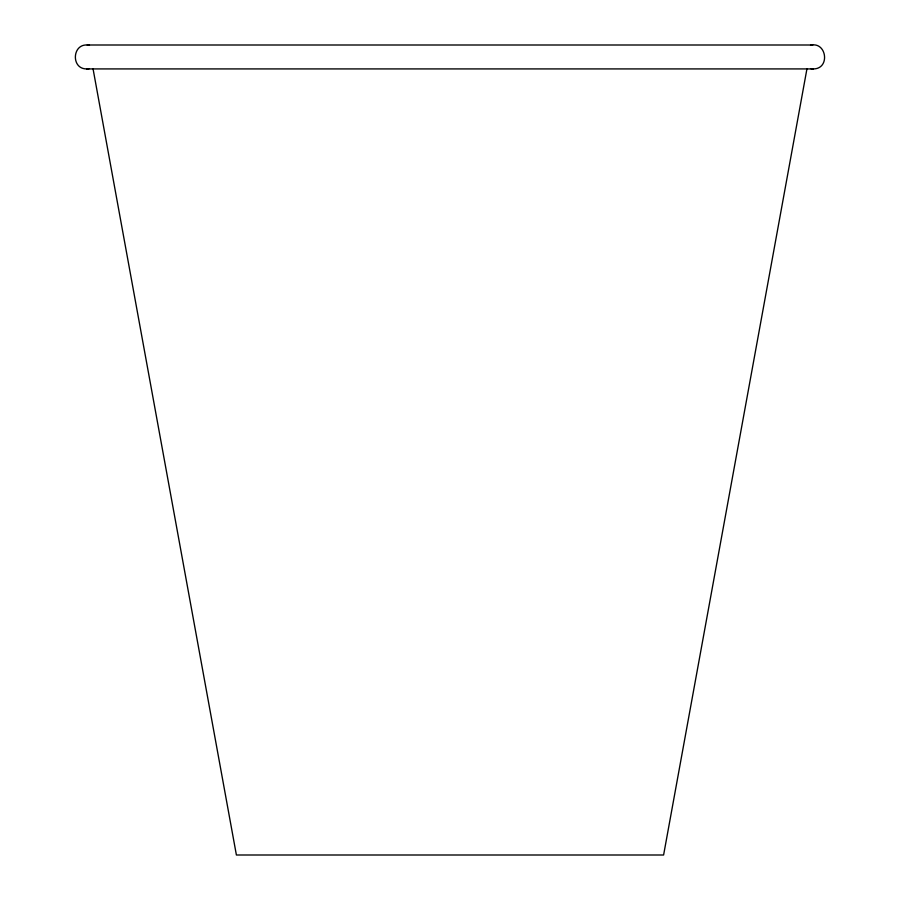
<?xml version="1.0" encoding="UTF-8"?>
<svg xmlns="http://www.w3.org/2000/svg" width="900" height="900" viewBox="0 0 900 900"><rect width="100%" height="100%" fill="white"/><g stroke="black" fill="none" stroke-linecap="round" stroke-linejoin="round"><path stroke-width="1.35" d="M806.974 68.704L663.604 855L236.396 855L93.026 68.704M810.529 45.259C826.56 41.242 830.43 68.389 813.836 68.918L86.164 68.918C71.066 68.58 72.18 44.01 87.221 45L812.779 45M86.67 68.918L88.942 68.85M811.058 68.85L813.33 68.918M87.221 45L89.471 45.259"/></g></svg>
